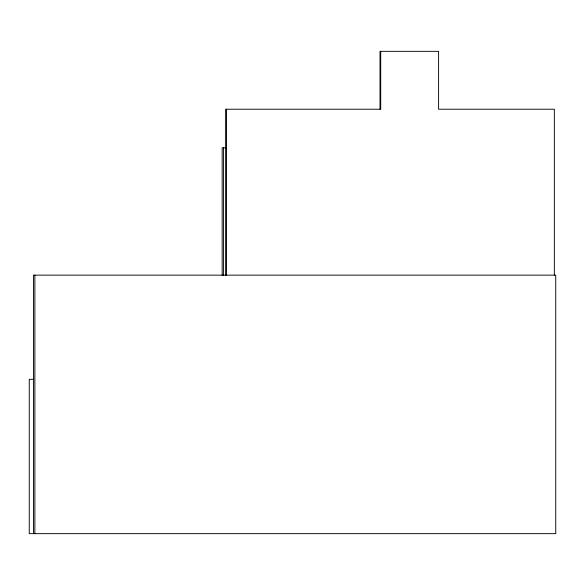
<?xml version="1.0" encoding="UTF-8"?>
<svg xmlns="http://www.w3.org/2000/svg" width="585" height="585" viewBox="0 0 585 585"><rect width="100%" height="100%" fill="white"/><g stroke="black" fill="none" stroke-linecap="round" stroke-linejoin="round"><path stroke-width="0.88" d="M226.315 147.808L222.168 147.808L222.168 275.411M33.798 379.314L29.25 379.314L29.25 533.659L555.75 533.659L555.75 275.14L33.462 275.14L33.462 533.659M554.346 275.14L554.346 109.219L438.596 109.219L438.596 51.341L380.016 51.341L380.016 109.219M380.718 51.341L380.718 109.219L225.678 109.219L225.678 275.345M226.38 109.219L226.38 275.14M223.572 147.808L223.572 275.411M34.866 275.14L34.866 533.659"/></g></svg>
